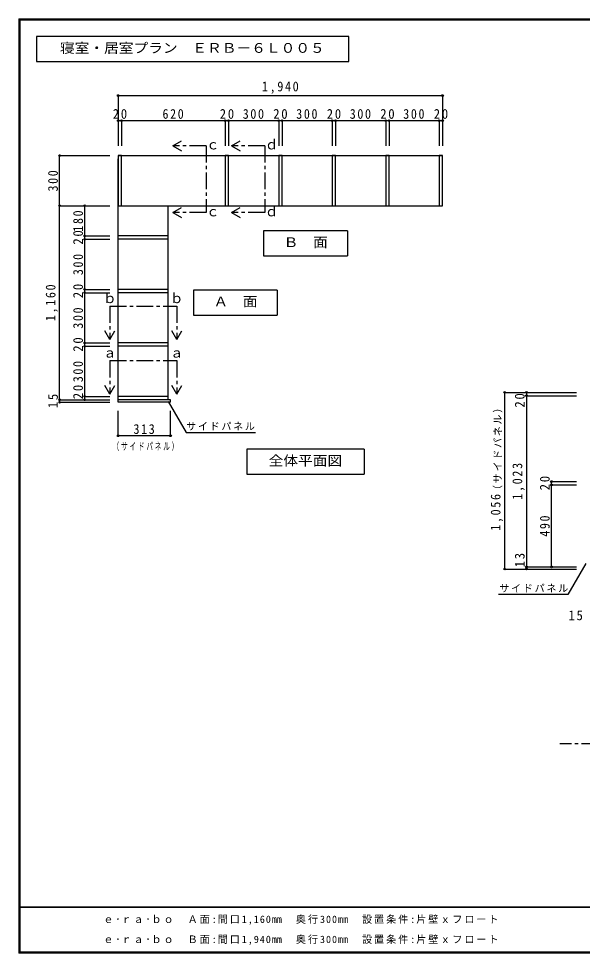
# Model space of a CAD drawing. Units: millimetres at full size, sheet at 1:20. Extents: x -8000 to 8000, y -2932 to 2722.
# Drawn here: x -8000 to -4629, y -2864 to 2722 of the extents above; entities that cross this region are included whole.
import ezdxf
from ezdxf.enums import TextEntityAlignment as Align

# ---------------------------------------------------------------- set-up
doc = ezdxf.new("R2010")
doc.units = ezdxf.units.MM
doc.header["$LTSCALE"] = 20
doc.header["$PDMODE"] = 32
doc.header["$PDSIZE"] = 10
doc.linetypes.add('CHAIN1', pattern=[8, 5, -1, 1, -1])
for name, color, linetype in [('0-2_本体', 2, 'Continuous'), ('0-3_固定棚', 3, 'Continuous'), ('0-4_可動棚', 3, 'Continuous'), ('0-A_文字', 7, 'Continuous'), ('0-B_寸法', 4, 'Continuous'), ('F-1_枠', 6, 'Continuous'), ('F-A_文字', 7, 'Continuous')]:
    doc.layers.add(name, color=color, linetype=linetype)
doc.styles.add('ＭＳ ゴシック', font='')
doc.styles.get('ＭＳ ゴシック').set_extended_font_data('MS Gothic')

msp = doc.modelspace()

# ---------------------------------------------------------------- linework, layer by layer
at = {"layer": '0-2_本体', "color": 3}
msp.add_line((-7104.95, 444.25), (-7104.95, 1604.25), dxfattribs=at)
at = {"layer": '0-2_本体'}
for p, q in [((-6444.95, 1604.25), (-6424.95, 1604.25)), ((-7404.95, 1404.25), (-7404.95, 1424.25)), ((-7104.95, 1424.25), (-7404.95, 1424.25)), ((-7104.95, 1404.25), (-7404.95, 1404.25)), ((-7104.95, 1404.25), (-7104.95, 1424.25)), ((-7404.95, 1084.25), (-7404.95, 1104.25)), ((-7104.95, 1104.25), (-7404.95, 1104.25)), ((-7104.95, 1084.25), (-7404.95, 1084.25)), ((-7104.95, 1084.25), (-7104.95, 1104.25)), ((-7404.95, 764.25), (-7404.95, 784.25)), ((-7104.95, 784.25), (-7404.95, 784.25)), ((-7104.95, 764.25), (-7104.95, 784.25)), ((-7104.95, 764.25), (-7404.95, 764.25)), ((-7404.95, 429.25), (-7404.95, 464.25)), ((-7091.95, 429.25), (-7404.95, 429.25))]:
    msp.add_line(p, q, dxfattribs=at)
for points in [[(-7384.95, 1604.25), (-7384.95, 1904.25), (-7404.95, 1904.25), (-7404.95, 1604.25)], [(-6744.95, 1604.25), (-6744.95, 1904.25), (-6764.95, 1904.25), (-6764.95, 1604.25)], [(-6104.95, 1604.25), (-6104.95, 1904.25), (-6124.95, 1904.25), (-6124.95, 1604.25)], [(-5784.95, 1604.25), (-5784.95, 1904.25), (-5804.95, 1904.25), (-5804.95, 1604.25)], [(-5464.95, 1604.25), (-5464.95, 1904.25), (-5484.95, 1904.25), (-5484.95, 1604.25)]]:
    msp.add_lwpolyline(points, close=True, dxfattribs=at)
for points in [[(-6424.95, 1604.25), (-6424.95, 1904.25), (-6444.95, 1904.25), (-6444.95, 1604.25)], [(-7104.95, 444.25), (-7104.95, 464.25), (-7404.95, 464.25)], [(-7091.95, 429.25), (-7091.95, 444.25), (-7404.95, 444.25)]]:
    msp.add_lwpolyline(points, dxfattribs=at)
at = {"layer": '0-3_固定棚'}
for p, q in [((-7404.95, 1904.25), (-7404.95, 1884.25)), ((-7404.95, 464.25), (-7404.95, 764.25))]:
    msp.add_line(p, q, dxfattribs=at)
at = {"layer": '0-4_可動棚'}
for p, q in [((-7404.95, 1904.25), (-5464.95, 1904.25)), ((-7404.95, 784.25), (-7404.95, 1884.25))]:
    msp.add_line(p, q, dxfattribs=at)
msp.add_lwpolyline([(-7404.95, 1604.25), (-5464.95, 1604.25), (-5464.95, 1904.25)], dxfattribs=at)
at = {"layer": '0-A_文字'}
for p, q in [((-7893.33, 2615.63), (-7893.33, 2465.63)), ((-6025.97, 2615.63), (-7893.33, 2615.63)), ((-6025.97, 2465.63), (-6025.97, 2615.63)), ((-7893.33, 2465.63), (-6025.97, 2465.63)), ((-7078.87, 1963.13), (-7026.91, 1993.13)), ((-7078.87, 1963.13), (-7026.91, 1933.13)), ((-6727.17, 1963.13), (-6675.21, 1993.13)), ((-6727.17, 1963.13), (-6675.21, 1933.13)), ((-7078.87, 1563.13), (-7026.91, 1593.13)), ((-6727.17, 1563.13), (-6675.21, 1593.13)), ((-7078.87, 1563.13), (-7026.91, 1533.13)), ((-6727.17, 1563.13), (-6675.21, 1533.13)), ((-6034.35, 1454.25), (-6535.35, 1454.25)), ((-6034.35, 1454.25), (-6034.35, 1304.25)), ((-6954.95, 1099.75), (-6954.95, 949.75)), ((-6453.95, 1099.75), (-6954.95, 1099.75)), ((-6453.95, 1099.75), (-6453.95, 949.75)), ((-6954.95, 949.75), (-6453.95, 949.75)), ((-7454.95, 804.61), (-7484.95, 856.57)), ((-7454.95, 804.61), (-7424.95, 856.57)), ((-7054.95, 804.61), (-7084.95, 856.57)), ((-7054.95, 804.61), (-7024.95, 856.57)), ((-7454.95, 478.46), (-7484.95, 530.42)), ((-7454.95, 478.46), (-7424.95, 530.42)), ((-7054.95, 478.46), (-7084.95, 530.42)), ((-7054.95, 478.46), (-7024.95, 530.42)), ((-5934.25, 148.94), (-6635.25, 148.94)), ((-5934.25, 148.94), (-5934.25, -1.06))]:
    msp.add_line(p, q, dxfattribs=at)
at = {"layer": '0-A_文字', "linetype": 'CHAIN1'}
for p, q in [((-6878.87, 1963.13), (-7078.87, 1963.13)), ((-6527.17, 1963.13), (-6727.17, 1963.13)), ((-7454.95, 1004.61), (-7454.95, 804.61)), ((-7454.95, 678.46), (-7454.95, 478.46)), ((-853.27, -1611.27), (-4763.27, -1611.27))]:
    msp.add_line(p, q, dxfattribs=at)
for points in [[(-6878.87, 1963.13), (-6878.87, 1563.13), (-7078.87, 1563.13)], [(-6527.17, 1963.13), (-6527.17, 1563.13), (-6727.17, 1563.13)], [(-7454.95, 1004.61), (-7054.95, 1004.61), (-7054.95, 804.61)], [(-7454.95, 678.46), (-7054.95, 678.46), (-7054.95, 478.46)]]:
    msp.add_lwpolyline(points, dxfattribs=at)
at = {"layer": '0-A_文字'}
for points in [[(-6535.35, 1454.25), (-6535.35, 1304.25), (-6034.35, 1304.25)], [(-7105.14, 434.41), (-6998.06, 248.94), (-6582.93, 248.94)], [(-6635.25, 148.94), (-6635.25, -1.06), (-5934.25, -1.06)], [(-4607.59, -533.51), (-4714.67, -718.98), (-5129.8, -718.98)]]:
    msp.add_lwpolyline(points, dxfattribs=at)
at = {"layer": '0-B_寸法'}
for p, q in [((-7404.95, 2263.13), (-5464.95, 2263.13)), ((-7404.95, 2263.13), (-7404.95, 2113.13)), ((-5464.95, 2263.13), (-5464.95, 2113.13)), ((-7404.95, 2113.13), (-7384.95, 2113.13)), ((-7404.95, 2113.13), (-7404.95, 1963.13)), ((-7384.95, 2113.13), (-7384.95, 1963.13)), ((-7384.95, 2113.13), (-6764.95, 2113.13)), ((-6764.95, 2113.13), (-6764.95, 1963.13)), ((-6764.95, 2113.13), (-6744.95, 2113.13)), ((-6744.95, 2113.13), (-6744.95, 1963.13)), ((-6744.95, 2113.13), (-6444.95, 2113.13)), ((-6444.95, 2113.13), (-6444.95, 1963.13)), ((-6444.95, 2113.13), (-6424.95, 2113.13)), ((-6424.95, 2113.13), (-6424.95, 1963.13)), ((-6424.95, 2113.13), (-6124.95, 2113.13)), ((-6124.95, 2113.13), (-6124.95, 1963.13)), ((-6124.95, 2113.13), (-6104.95, 2113.13)), ((-6104.95, 2113.13), (-6104.95, 1963.13)), ((-6104.95, 2113.13), (-5804.95, 2113.13)), ((-5804.95, 2113.13), (-5804.95, 1963.13)), ((-5804.95, 2113.13), (-5784.95, 2113.13)), ((-5784.95, 2113.13), (-5784.95, 1963.13)), ((-5784.95, 2113.13), (-5484.95, 2113.13)), ((-5484.95, 2113.13), (-5484.95, 1963.13)), ((-5484.95, 2113.13), (-5464.95, 2113.13)), ((-5464.95, 2113.13), (-5464.95, 1963.13)), ((-7754.95, 1604.25), (-7754.95, 1904.25)), ((-7754.95, 1904.25), (-7454.95, 1904.25)), ((-7754.95, 444.25), (-7754.95, 1604.25)), ((-7754.95, 1604.25), (-7604.95, 1604.25)), ((-7754.95, 1604.25), (-7454.95, 1604.25)), ((-7604.95, 1424.25), (-7604.95, 1604.25)), ((-7604.95, 1604.25), (-7454.95, 1604.25)), ((-7604.95, 1404.25), (-7604.95, 1424.25)), ((-7604.95, 1424.25), (-7454.95, 1424.25)), ((-7604.95, 1104.25), (-7604.95, 1404.25)), ((-7604.95, 1404.25), (-7454.95, 1404.25)), ((-7604.95, 1084.25), (-7604.95, 1104.25)), ((-7604.95, 1104.25), (-7454.95, 1104.25)), ((-7604.95, 784.25), (-7604.95, 1084.25)), ((-7604.95, 1084.25), (-7454.95, 1084.25)), ((-7604.95, 764.25), (-7604.95, 784.25)), ((-7604.95, 784.25), (-7454.95, 784.25)), ((-7604.95, 464.25), (-7604.95, 764.25)), ((-7604.95, 764.25), (-7454.95, 764.25)), ((-7604.95, 444.25), (-7604.95, 464.25)), ((-7604.95, 464.25), (-7454.95, 464.25)), ((-5093.27, -567.27), (-5093.27, 488.73)), ((-5093.27, 488.73), (-4663.27, 488.73)), ((-4963.27, 488.73), (-4963.27, 468.73)), ((-4963.27, 488.73), (-4663.27, 488.73)), ((-4963.27, 468.73), (-4963.27, -554.27)), ((-4963.27, 468.73), (-4663.27, 468.73)), ((-7754.95, 429.25), (-7754.95, 444.25)), ((-7754.95, 444.25), (-7604.95, 444.25)), ((-7754.95, 429.25), (-7454.95, 429.25)), ((-7604.95, 444.25), (-7454.95, 444.25)), ((-7404.95, 229.25), (-7404.95, 379.25)), ((-7091.95, 229.25), (-7091.95, 379.25)), ((-7091.95, 229.25), (-7404.95, 229.25)), ((-4813.27, -64.27), (-4813.27, -44.27)), ((-4813.27, -44.27), (-4663.27, -44.27)), ((-4813.27, -554.27), (-4813.27, -64.27)), ((-4813.27, -64.27), (-4663.27, -64.27)), ((-4963.27, -554.27), (-4813.27, -554.27)), ((-4963.27, -554.27), (-4963.27, -567.27)), ((-4963.27, -554.27), (-4663.27, -554.27)), ((-4813.27, -554.27), (-4663.27, -554.27)), ((-5093.27, -567.27), (-4663.27, -567.27)), ((-4963.27, -567.27), (-4663.27, -567.27))]:
    msp.add_line(p, q, dxfattribs=at)
at = {"layer": '0-B_寸法', "color": 7}
for p in [(-7404.95, 2263.13), (-5464.95, 2263.13), (-7404.95, 2113.13), (-7384.95, 2113.13), (-6764.95, 2113.13), (-6744.95, 2113.13), (-6444.95, 2113.13), (-6424.95, 2113.13), (-6124.95, 2113.13), (-6104.95, 2113.13), (-5804.95, 2113.13), (-5784.95, 2113.13), (-5484.95, 2113.13), (-5464.95, 2113.13), (-7754.95, 1904.25), (-7754.95, 1604.25), (-7604.95, 1604.25), (-7604.95, 1424.25), (-7604.95, 1404.25), (-7604.95, 1104.25), (-7604.95, 1084.25), (-7604.95, 784.25), (-7604.95, 764.25), (-7754.95, 444.25), (-7604.95, 464.25), (-7604.95, 444.25), (-5093.27, 488.73), (-4963.27, 488.73), (-4963.27, 468.73), (-7754.95, 429.25), (-7404.95, 229.25), (-7091.95, 229.25), (-4813.27, -44.27), (-4813.27, -64.27), (-4963.27, -554.27), (-4813.27, -554.27), (-5093.27, -567.27), (-4963.27, -567.27)]:
    msp.add_point(p, dxfattribs=at)
at = {"layer": 'F-1_枠'}
for p, q in [((-8000, 2722.29), (-8000, -2864.37)), ((-8000, 2722.29), (-200, 2722.29)), ((-8000, 2718.96), (-200, 2718.96)), ((-8000, 2715.63), (-200, 2715.63)), ((-7996.67, 2722.29), (-7996.67, -2864.37)), ((-7993.33, 2722.29), (-7993.33, -2864.37)), ((-200, -2587.71), (-8000, -2587.71)), ((-200, -2591.04), (-8000, -2591.04)), ((-200, -2857.71), (-8000, -2857.71)), ((-200, -2861.04), (-8000, -2861.04)), ((-200, -2864.37), (-8000, -2864.37))]:
    msp.add_line(p, q, dxfattribs=at)

# ---------------------------------------------------------------- texts
at = {"layer": '0-A_文字', "style": 'ＭＳ ゴシック', "width": 1.1}
for s, p in [('寝室・居室プラン\u3000ＥＲＢ－６Ｌ００５', (-7753.33, 2500.63)), ('Ｂ\u3000面', (-6415.35, 1339.25)), ('Ａ\u3000面', (-6834.95, 984.75)), ('全体平面図', (-6505.25, 33.94))]:
    msp.add_text(s, height=58.65, dxfattribs=at).set_placement(p, align=Align.BOTTOM_LEFT)
at = {"layer": '0-A_文字', "style": 'ＭＳ ゴシック'}
for s, p in [('ｃ', (-6878.87, 1923.13)), ('ｄ', (-6527.17, 1923.13)), ('ｃ', (-6878.87, 1523.13)), ('ｄ', (-6527.17, 1523.13)), ('ｂ', (-7494.95, 1004.61)), ('ｂ', (-7094.95, 1004.61)), ('ａ', (-7494.95, 678.46)), ('ａ', (-7094.95, 678.46))]:
    msp.add_text(s, height=58.65, dxfattribs=at).set_placement(p, align=Align.BOTTOM_LEFT)
at = {"layer": '0-A_文字', "char_height": 43.99, "attachment_point": 7, "style": 'ＭＳ ゴシック'}
for s, insert in [('\\T1.17;サイドパネル', (-6998.06, 260.88)), ('\\T1.26;\\W0.65;（サイドパネル）', (-7438.45, 138.01)), ('\\T1.17;サイドパネル', (-5124.67, -707.04))]:
    msp.add_mtext(s, dxfattribs=dict(at, insert=insert))
at = {"layer": '0-B_寸法', "color": 7, "char_height": 58.65, "attachment_point": 7, "style": 'ＭＳ ゴシック'}
for s, insert in [('\\T1.28;\\W0.9;1,940', (-6544.95, 2273.13)), ('\\T1.27;\\W0.95;20', (-7437.45, 2123.13)), ('\\T1.27;\\W0.9;620', (-7139.95, 2123.13)), ('\\T1.27;\\W0.95;20', (-6797.45, 2123.13)), ('\\T1.27;\\W0.9;300', (-6659.95, 2123.13)), ('\\T1.27;\\W0.95;20', (-6477.45, 2123.13)), ('\\T1.27;\\W0.9;300', (-6339.95, 2123.13)), ('\\T1.27;\\W0.95;20', (-6157.45, 2123.13)), ('\\T1.27;\\W0.9;300', (-6019.95, 2123.13)), ('\\T1.27;\\W0.95;20', (-5837.45, 2123.13)), ('\\T1.27;\\W0.9;300', (-5699.95, 2123.13)), ('\\T1.27;\\W0.95;20', (-5517.45, 2123.13)), ('\\T1.27;\\W0.9;313', (-7313.45, 239.25)), ('\\T1.27;\\W0.95;15', (-4711.74, -874.27))]:
    msp.add_mtext(s, dxfattribs=dict(at, insert=insert))
at = {"layer": '0-B_寸法', "color": 7, "attachment_point": 7, "rotation": 90, "style": 'ＭＳ ゴシック'}
for s, insert, char_height in [('\\T1.27;\\W0.9;300', (-7764.95, 1689.25), 58.65), ('\\T1.27;\\W0.9;180', (-7614.95, 1449.25), 58.65), ('\\T1.27;\\W0.95;20', (-7614.95, 1371.75), 58.65), ('\\T1.27;\\W0.9;300', (-7614.95, 1189.25), 58.65), ('\\T1.28;\\W0.9;1,160', (-7764.95, 914.25), 58.65), ('\\T1.27;\\W0.95;20', (-7614.95, 1051.75), 58.65), ('\\T1.27;\\W0.9;300', (-7614.95, 869.25), 58.65), ('\\T1.27;\\W0.95;20', (-7614.95, 731.75), 58.65), ('\\T1.27;\\W0.9;300', (-7614.95, 549.25), 58.65), ('\\T1.27;\\W0.95;20', (-7614.95, 447.95), 58.65), ('\\T1.27;\\W0.95;15', (-7764.95, 394.25), 58.65), ('\\T1.27;\\W0.95;20', (-4973.27, 397.58), 58.65), ('\\T1.17;（サイドパネル）', (-5106.78, -124.95), 43.99), ('\\T1.28;\\W0.9;1,023', (-4973.27, -152.77), 58.65), ('\\T1.27;\\W0.95;20', (-4823.27, -96.77), 58.65), ('\\T1.28;\\W0.9;1,056', (-5103.27, -338.59), 58.65), ('\\T1.27;\\W0.9;490', (-4823.27, -374.27), 58.65), ('\\T1.27;\\W0.95;13', (-4973.27, -557.04), 58.65)]:
    msp.add_mtext(s, dxfattribs=dict(at, insert=insert, char_height=char_height))
at = {"layer": 'F-A_文字', "char_height": 43.99, "attachment_point": 7, "style": 'ＭＳ ゴシック'}
for s, insert in [('\\T1.2;ｅ･ｒａ･ｂｏ\u3000Ａ面:間口1,160㎜\u3000奥行300㎜\u3000設置条件:片壁ｘフロート', (-7493.33, -2694.37)), ('\\T1.2;ｅ･ｒａ･ｂｏ\u3000Ｂ面:間口1,940㎜\u3000奥行300㎜\u3000設置条件:片壁ｘフロート', (-7493.33, -2814.37))]:
    msp.add_mtext(s, dxfattribs=dict(at, insert=insert))

doc.saveas('drawing.dxf')
